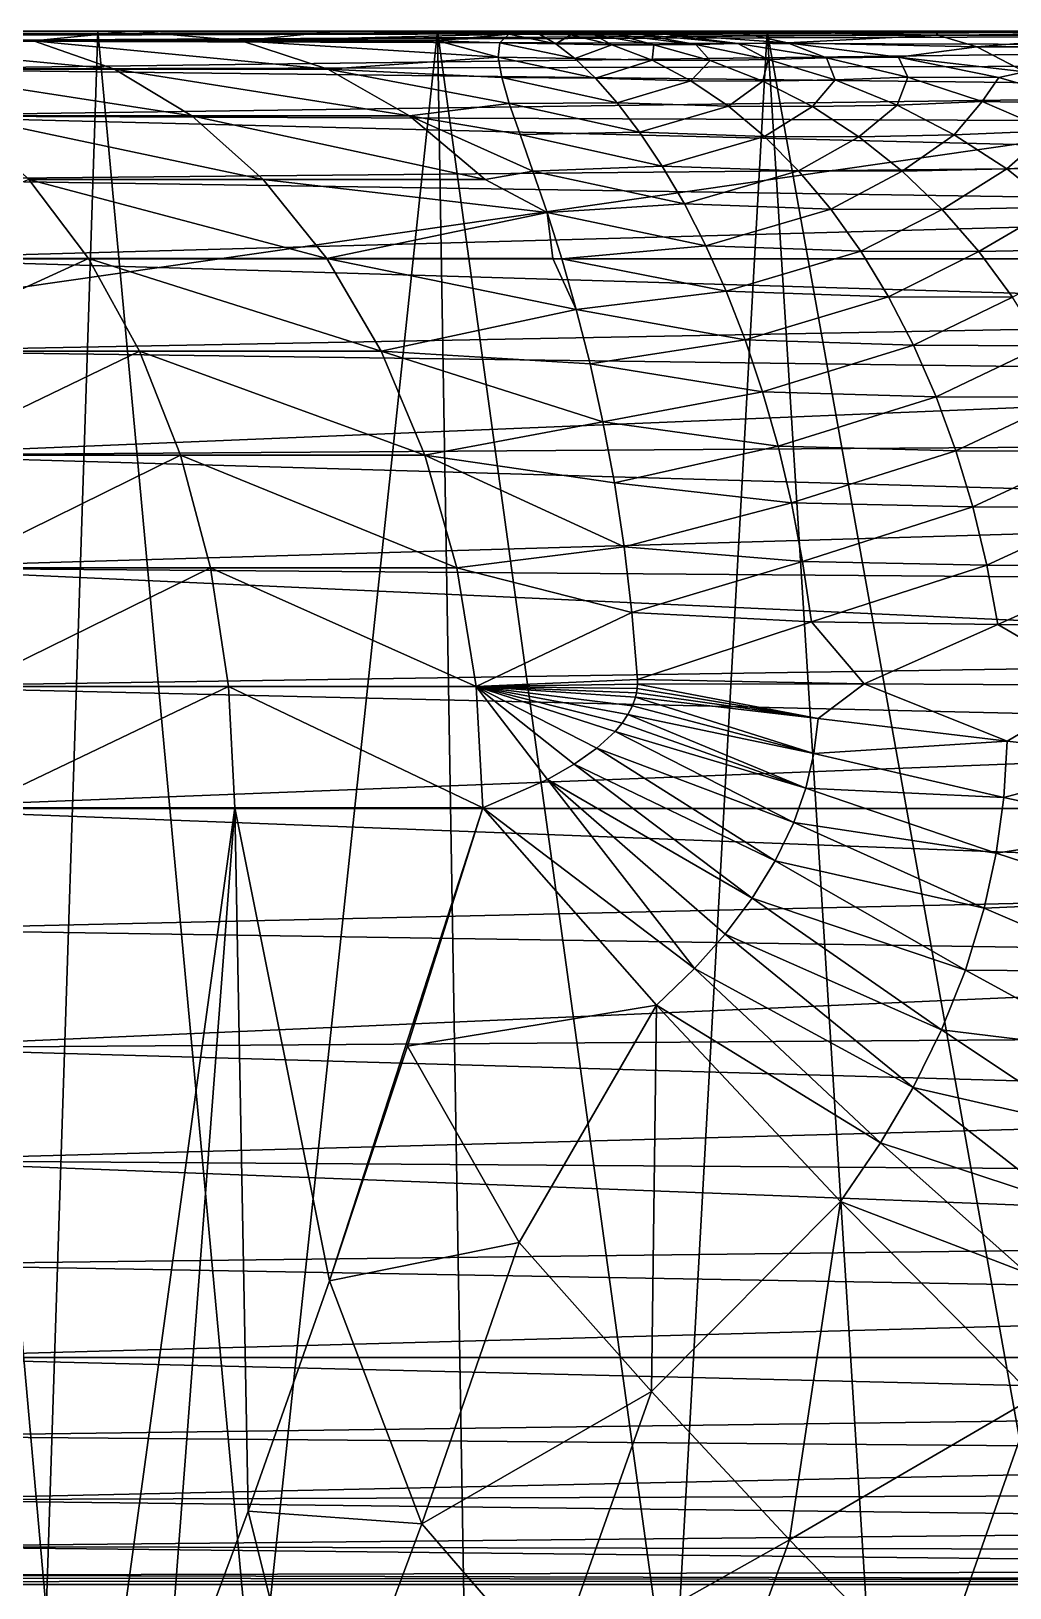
# Model space of a CAD drawing. Extents: x -53 to 3.8, y 0 to 88.2.
# Drawn here: x -15.678 to -13.158, y 66.241 to 70.249 of the extents above; entities that cross this region are included whole.
import ezdxf

# ---------------------------------------------------------------- set-up
doc = ezdxf.new("R2010")
doc.units = 0

msp = doc.modelspace()

# ---------------------------------------------------------------- linework, layer by layer
for points in [[(-38.9169, 66.249), (-11.119, 70.249), (-10.3189, 66.249)], [(-38.131, 70.249), (-11.119, 70.249), (-38.9169, 66.249)], [(-38.131, 70.249), (-11.4898, 70.249, 2), (-11.119, 70.249)], [(-37.7665, 70.249, 2), (-11.4898, 70.249, 2), (-38.131, 70.249)], [(-11.4898, 70.249, 2), (-37.7874, 70.2393, 2.19622), (-27.4602, 70.2244, 2.31287)], [(-11.4898, 70.249, 2), (-37.7665, 70.249, 2), (-37.7874, 70.2393, 2.19622)], [(-27.4602, 70.2244, 2.31287), (-21.7785, 70.2244, 2.31287), (-11.4898, 70.249, 2)], [(-21.7785, 70.2244, 2.31287), (-16.0969, 70.2244, 2.31287), (-11.4898, 70.249, 2)], [(-15.4183, 70.249, 20.869), (-20.1749, 70.249, 19.3345), (-15.9808, 70.249, 21.4223)], [(-19.2089, 70.249, 19.0864), (-20.1749, 70.249, 19.3345), (-15.4183, 70.249, 20.869)], [(-14.8912, 70.249, 20.2818), (-19.2089, 70.249, 19.0864), (-15.4183, 70.249, 20.869)], [(-18.2567, 70.249, 18.7902), (-19.2089, 70.249, 19.0864), (-14.8912, 70.249, 20.2818)], [(-14.4016, 70.249, 19.6631), (-18.2567, 70.249, 18.7902), (-14.8912, 70.249, 20.2818)], [(-17.3205, 70.249, 18.4464), (-18.2567, 70.249, 18.7902), (-14.4016, 70.249, 19.6631)], [(-13.8719, 70.249, 19.3738), (-17.3205, 70.249, 18.4464), (-14.4016, 70.249, 19.6631)], [(-16.4028, 70.249, 18.056), (-17.3205, 70.249, 18.4464), (-13.8719, 70.249, 19.3738)], [(-13.3504, 70.249, 19.07), (-16.4028, 70.249, 18.056), (-13.8719, 70.249, 19.3738)], [(-12.8374, 70.249, 18.7519), (-16.4028, 70.249, 18.056), (-13.3504, 70.249, 19.07)], [(-15.5058, 70.249, 17.62), (-16.4028, 70.249, 18.056), (-12.8374, 70.249, 18.7519)], [(-15.6491, 65.8584, 18.5642), (-16.4028, 70.249, 18.056), (-15.5058, 70.249, 17.62)], [(-16.2081, 65.8584, 18.837), (-16.4028, 70.249, 18.056), (-15.6491, 65.8584, 18.5642)], [(-15.6719, 70.2244, 21.5619), (-15.9808, 70.249, 21.4223), (-16.2378, 70.2244, 22.0655)], [(-11.4898, 70.249, 2), (-16.0969, 70.2244, 2.31287), (-11.4683, 70.2393, 2.19623)], [(-11.4683, 70.2393, 2.19623), (-16.0969, 70.2244, 2.31287), (-11.4428, 70.2104, 2.39048)], [(-15.6719, 70.2244, 21.5619), (-15.4183, 70.249, 20.869), (-15.9808, 70.249, 21.4223)], [(-15.1361, 70.2244, 21.0261), (-15.4183, 70.249, 20.869), (-15.6719, 70.2244, 21.5619)], [(-15.6491, 65.8584, 18.5642), (-15.5058, 70.249, 17.62), (-15.099, 65.8584, 18.2741)], [(-12.3335, 70.249, 18.4198), (-15.5058, 70.249, 17.62), (-12.8374, 70.249, 18.7519)], [(-14.6319, 70.249, 17.1395), (-15.5058, 70.249, 17.62), (-12.3335, 70.249, 18.4198)], [(-15.099, 65.8584, 18.2741), (-15.5058, 70.249, 17.62), (-14.6319, 70.249, 17.1395)], [(-15.1361, 70.2244, 21.0261), (-14.8912, 70.249, 20.2818), (-15.4183, 70.249, 20.869)], [(-15.1361, 70.2244, 21.0261), (-14.4478, 70.2415, 20.0087), (-14.8912, 70.249, 20.2818)], [(-14.6308, 70.2244, 20.4582), (-14.4478, 70.2415, 20.0087), (-15.1361, 70.2244, 21.0261)], [(-15.099, 65.8584, 18.2741), (-14.6319, 70.249, 17.1395), (-14.5581, 65.8584, 17.9671)], [(-14.8912, 70.249, 20.2818), (-14.4279, 70.2471, 19.8414), (-14.4016, 70.249, 19.6631)], [(-14.4478, 70.2415, 20.0087), (-14.4279, 70.2471, 19.8414), (-14.8912, 70.249, 20.2818)], [(-11.8389, 70.249, 18.0738), (-14.6319, 70.249, 17.1395), (-12.3335, 70.249, 18.4198)], [(-11.3541, 70.249, 17.7144), (-14.6319, 70.249, 17.1395), (-11.8389, 70.249, 18.0738)], [(-13.7833, 70.249, 16.6157), (-14.6319, 70.249, 17.1395), (-11.3541, 70.249, 17.7144)], [(-14.6319, 70.249, 17.1395), (-13.7833, 70.249, 16.6157), (-14.027, 65.8584, 17.6435)], [(-14.5581, 65.8584, 17.9671), (-14.6319, 70.249, 17.1395), (-14.027, 65.8584, 17.6435)], [(-14.4478, 70.2415, 20.0087), (-14.6308, 70.2244, 20.4582), (-14.4708, 70.2191, 20.3141)], [(-14.4478, 70.2415, 20.0087), (-14.4708, 70.2191, 20.3141), (-14.3265, 70.2163, 20.1736)], [(-14.3864, 70.2468, 19.8058), (-14.4279, 70.2471, 19.8414), (-14.4478, 70.2415, 20.0087)], [(-14.3864, 70.2468, 19.8058), (-14.4478, 70.2415, 20.0087), (-14.368, 70.2401, 19.9406)], [(-14.368, 70.2401, 19.9406), (-14.4478, 70.2415, 20.0087), (-14.3265, 70.2163, 20.1736)], [(-14.4016, 70.249, 19.6631), (-14.4279, 70.2471, 19.8414), (-14.3864, 70.2468, 19.8058)], [(-14.4016, 70.249, 19.6631), (-14.3448, 70.2466, 19.7703), (-14.3137, 70.2466, 19.7436)], [(-14.4016, 70.249, 19.6631), (-14.3864, 70.2468, 19.8058), (-14.3448, 70.2466, 19.7703)], [(-14.4016, 70.249, 19.6631), (-14.2825, 70.2466, 19.717), (-14.2514, 70.2468, 19.6904)], [(-14.2825, 70.2466, 19.717), (-14.4016, 70.249, 19.6631), (-14.3137, 70.2466, 19.7436)], [(-14.2514, 70.2468, 19.6904), (-14.0481, 70.2415, 19.6687), (-14.4016, 70.249, 19.6631)], [(-14.4016, 70.249, 19.6631), (-14.0481, 70.2415, 19.6687), (-13.8719, 70.249, 19.3738)], [(-14.3864, 70.2468, 19.8058), (-14.368, 70.2401, 19.9406), (-14.3448, 70.2466, 19.7703)], [(-14.3448, 70.2466, 19.7703), (-14.368, 70.2401, 19.9406), (-14.2881, 70.2394, 19.8725)], [(-14.368, 70.2401, 19.9406), (-14.3265, 70.2163, 20.1736), (-14.2881, 70.2394, 19.8725)], [(-14.3448, 70.2466, 19.7703), (-14.2881, 70.2394, 19.8725), (-14.3137, 70.2466, 19.7436)], [(-14.2881, 70.2394, 19.8725), (-14.3265, 70.2163, 20.1736), (-14.1827, 70.214, 20.0517)], [(-14.3137, 70.2466, 19.7436), (-14.2881, 70.2394, 19.8725), (-14.2282, 70.2393, 19.8215)], [(-14.3137, 70.2466, 19.7436), (-14.2282, 70.2393, 19.8215), (-14.1682, 70.2397, 19.7705)], [(-14.3137, 70.2466, 19.7436), (-14.1682, 70.2397, 19.7705), (-14.2825, 70.2466, 19.717)], [(-14.2881, 70.2394, 19.8725), (-14.1827, 70.214, 20.0517), (-14.2282, 70.2393, 19.8215)], [(-14.2825, 70.2466, 19.717), (-14.1082, 70.2404, 19.7196), (-14.2514, 70.2468, 19.6904)], [(-14.2825, 70.2466, 19.717), (-14.1682, 70.2397, 19.7705), (-14.1082, 70.2404, 19.7196)], [(-14.2514, 70.2468, 19.6904), (-14.1082, 70.2404, 19.7196), (-14.0481, 70.2415, 19.6687)], [(-14.2282, 70.2393, 19.8215), (-14.0747, 70.2138, 19.9605), (-14.1682, 70.2397, 19.7705)], [(-14.2282, 70.2393, 19.8215), (-14.1827, 70.214, 20.0517), (-14.0747, 70.2138, 19.9605)], [(-14.1682, 70.2397, 19.7705), (-13.9665, 70.2149, 19.8694), (-14.1082, 70.2404, 19.7196)], [(-14.1682, 70.2397, 19.7705), (-14.0747, 70.2138, 19.9605), (-13.9665, 70.2149, 19.8694)], [(-14.1082, 70.2404, 19.7196), (-13.8582, 70.2173, 19.7785), (-14.0481, 70.2415, 19.6687)], [(-13.9665, 70.2149, 19.8694), (-13.8582, 70.2173, 19.7785), (-14.1082, 70.2404, 19.7196)], [(-14.0481, 70.2415, 19.6687), (-13.8229, 70.239, 19.5749), (-13.8719, 70.249, 19.3738)], [(-14.0481, 70.2415, 19.6687), (-13.8582, 70.2173, 19.7785), (-13.7307, 70.2191, 19.6895)], [(-13.8229, 70.239, 19.5749), (-14.0481, 70.2415, 19.6687), (-13.7307, 70.2191, 19.6895)], [(-14.027, 65.8584, 17.6435), (-13.7833, 70.249, 16.6157), (-13.5063, 65.8584, 17.3035)], [(-13.8719, 70.249, 19.3738), (-13.8229, 70.239, 19.5749), (-13.3439, 70.2389, 19.2988)], [(-13.3439, 70.2389, 19.2988), (-13.3504, 70.249, 19.07), (-13.8719, 70.249, 19.3738)], [(-13.8229, 70.239, 19.5749), (-13.7307, 70.2191, 19.6895), (-13.3439, 70.2389, 19.2988)], [(-10.8793, 70.249, 17.3418), (-13.7833, 70.249, 16.6157), (-11.3541, 70.249, 17.7144)], [(-10.4151, 70.249, 16.9561), (-13.7833, 70.249, 16.6157), (-10.8793, 70.249, 17.3418)], [(-12.962, 70.249, 16.0499), (-13.7833, 70.249, 16.6157), (-10.4151, 70.249, 16.9561)], [(-12.9963, 65.8584, 16.9476), (-13.7833, 70.249, 16.6157), (-12.962, 70.249, 16.0499)], [(-13.5063, 65.8584, 17.3035), (-13.7833, 70.249, 16.6157), (-12.9963, 65.8584, 16.9476)], [(-13.3439, 70.2389, 19.2988), (-13.7307, 70.2191, 19.6895), (-13.2429, 70.209, 19.4688)], [(-12.8718, 70.2389, 19.0106), (-13.3504, 70.249, 19.07), (-13.3439, 70.2389, 19.2988)], [(-12.8718, 70.2389, 19.0106), (-12.8374, 70.249, 18.7519), (-13.3504, 70.249, 19.07)], [(-13.2429, 70.209, 19.4688), (-12.8718, 70.2389, 19.0106), (-13.3439, 70.2389, 19.2988)], [(-12.7662, 70.2089, 19.1782), (-12.8718, 70.2389, 19.0106), (-13.2429, 70.209, 19.4688)], [(-15.4626, 70.1511, 21.784), (-16.2378, 70.2244, 22.0655), (-16.0416, 70.1511, 22.2993)], [(-15.4626, 70.1511, 21.784), (-15.6719, 70.2244, 21.5619), (-16.2378, 70.2244, 22.0655)], [(-16.0969, 70.2244, 2.31287), (-16.0969, 70.1511, 2.61803), (-11.4428, 70.2104, 2.39048)], [(-11.4428, 70.2104, 2.39048), (-16.0969, 70.1511, 2.61803), (-11.4144, 70.1625, 2.58089)], [(-14.9141, 70.1511, 21.2355), (-15.6719, 70.2244, 21.5619), (-15.4626, 70.1511, 21.784)], [(-14.9141, 70.1511, 21.2355), (-15.1361, 70.2244, 21.0261), (-15.6719, 70.2244, 21.5619)], [(-14.4754, 70.1817, 20.5864), (-14.6308, 70.2244, 20.4582), (-15.1361, 70.2244, 21.0261)], [(-14.9141, 70.1511, 21.2355), (-14.4754, 70.1817, 20.5864), (-15.1361, 70.2244, 21.0261)], [(-14.4708, 70.2191, 20.3141), (-14.6308, 70.2244, 20.4582), (-14.4754, 70.1817, 20.5864)], [(-14.4708, 70.2191, 20.3141), (-14.4754, 70.1817, 20.5864), (-14.2779, 70.1785, 20.3849)], [(-14.3265, 70.2163, 20.1736), (-14.4708, 70.2191, 20.3141), (-14.2779, 70.1785, 20.3849)], [(-14.3265, 70.2163, 20.1736), (-14.2779, 70.1785, 20.3849), (-14.1827, 70.214, 20.0517)], [(-14.1827, 70.214, 20.0517), (-14.2779, 70.1785, 20.3849), (-14.0793, 70.1741, 20.2168)], [(-14.1827, 70.214, 20.0517), (-14.0793, 70.1741, 20.2168), (-14.0747, 70.2138, 19.9605)], [(-14.0747, 70.2138, 19.9605), (-14.0793, 70.1741, 20.2168), (-13.9299, 70.1737, 20.0913)], [(-14.0747, 70.2138, 19.9605), (-13.9299, 70.1737, 20.0913), (-13.9665, 70.2149, 19.8694)], [(-13.9665, 70.2149, 19.8694), (-13.7801, 70.1758, 19.9663), (-13.8582, 70.2173, 19.7785)], [(-13.9665, 70.2149, 19.8694), (-13.9299, 70.1737, 20.0913), (-13.7801, 70.1758, 19.9663)], [(-13.6299, 70.1803, 19.8418), (-13.7307, 70.2191, 19.6895), (-13.8582, 70.2173, 19.7785)], [(-13.7801, 70.1758, 19.9663), (-13.6299, 70.1803, 19.8418), (-13.8582, 70.2173, 19.7785)], [(-13.4452, 70.1817, 19.7225), (-13.7307, 70.2191, 19.6895), (-13.6299, 70.1803, 19.8418)], [(-13.7307, 70.2191, 19.6895), (-13.4452, 70.1817, 19.7225), (-13.2429, 70.209, 19.4688)], [(-13.2429, 70.209, 19.4688), (-13.4452, 70.1817, 19.7225), (-13.1195, 70.1442, 19.6764)], [(-13.1195, 70.1442, 19.6764), (-12.7662, 70.2089, 19.1782), (-13.2429, 70.209, 19.4688)], [(-11.4144, 70.1625, 2.58089), (-16.0969, 70.1511, 2.61803), (-11.3839, 70.0962, 2.76571)], [(-16.0969, 70.1511, 2.61803), (-16.0969, 70.031, 2.90798), (-11.3839, 70.0962, 2.76571)], [(-15.2637, 70.031, 21.995), (-16.0416, 70.1511, 22.2993), (-15.8553, 70.031, 22.5214)], [(-15.2637, 70.031, 21.995), (-15.4626, 70.1511, 21.784), (-16.0416, 70.1511, 22.2993)], [(-14.7032, 70.031, 21.4345), (-15.4626, 70.1511, 21.784), (-15.2637, 70.031, 21.995)], [(-14.7032, 70.031, 21.4345), (-14.9141, 70.1511, 21.2355), (-15.4626, 70.1511, 21.784)], [(-14.4663, 70.1296, 20.8325), (-14.4754, 70.1817, 20.5864), (-14.9141, 70.1511, 21.2355)], [(-14.4467, 70.063, 21.0558), (-14.4663, 70.1296, 20.8325), (-14.9141, 70.1511, 21.2355)], [(-14.7032, 70.031, 21.4345), (-14.4467, 70.063, 21.0558), (-14.9141, 70.1511, 21.2355)], [(-14.4754, 70.1817, 20.5864), (-14.4663, 70.1296, 20.8325), (-14.2248, 70.1275, 20.5783)], [(-14.2779, 70.1785, 20.3849), (-14.4754, 70.1817, 20.5864), (-14.2248, 70.1275, 20.5783)], [(-14.2779, 70.1785, 20.3849), (-14.2248, 70.1275, 20.5783), (-14.0793, 70.1741, 20.2168)], [(-14.0793, 70.1741, 20.2168), (-14.2248, 70.1275, 20.5783), (-13.9791, 70.121, 20.3701)], [(-14.0793, 70.1741, 20.2168), (-13.9791, 70.121, 20.3701), (-13.9299, 70.1737, 20.0913)], [(-13.9299, 70.1737, 20.0913), (-13.9791, 70.121, 20.3701), (-13.7939, 70.1204, 20.2151)], [(-13.9299, 70.1737, 20.0913), (-13.7939, 70.1204, 20.2151), (-13.7801, 70.1758, 19.9663)], [(-13.7801, 70.1758, 19.9663), (-13.7939, 70.1204, 20.2151), (-13.6079, 70.1234, 20.0611)], [(-13.7801, 70.1758, 19.9663), (-13.6079, 70.1234, 20.0611), (-13.6299, 70.1803, 19.8418)], [(-13.4211, 70.1302, 19.908), (-13.4452, 70.1817, 19.7225), (-13.6299, 70.1803, 19.8418)], [(-13.6079, 70.1234, 20.0611), (-13.4211, 70.1302, 19.908), (-13.6299, 70.1803, 19.8418)], [(-13.1869, 70.1296, 19.7646), (-13.4452, 70.1817, 19.7225), (-13.4211, 70.1302, 19.908)], [(-13.4452, 70.1817, 19.7225), (-13.1869, 70.1296, 19.7646), (-13.1195, 70.1442, 19.6764)], [(-14.4663, 70.1296, 20.8325), (-14.4467, 70.063, 21.0558), (-14.1689, 70.064, 20.756)], [(-14.2248, 70.1275, 20.5783), (-14.4663, 70.1296, 20.8325), (-14.1689, 70.064, 20.756)], [(-14.2248, 70.1275, 20.5783), (-14.1689, 70.064, 20.756), (-13.9791, 70.121, 20.3701)], [(-13.9791, 70.121, 20.3701), (-14.1689, 70.064, 20.756), (-13.8825, 70.0554, 20.5128)], [(-13.9791, 70.121, 20.3701), (-13.8825, 70.0554, 20.5128), (-13.7939, 70.1204, 20.2151)], [(-13.7939, 70.1204, 20.2151), (-13.8825, 70.0554, 20.5128), (-13.6662, 70.0546, 20.3323)], [(-13.7939, 70.1204, 20.2151), (-13.6662, 70.0546, 20.3323), (-13.6079, 70.1234, 20.0611)], [(-13.6079, 70.1234, 20.0611), (-13.6662, 70.0546, 20.3323), (-13.4485, 70.0586, 20.1534)], [(-13.6079, 70.1234, 20.0611), (-13.4485, 70.0586, 20.1534), (-13.4211, 70.1302, 19.908)], [(-13.4485, 70.0586, 20.1534), (-13.2295, 70.0674, 19.9761), (-13.4211, 70.1302, 19.908)], [(-13.2295, 70.0674, 19.9761), (-13.1869, 70.1296, 19.7646), (-13.4211, 70.1302, 19.908)], [(-12.953, 70.063, 19.8135), (-13.1869, 70.1296, 19.7646), (-13.2295, 70.0674, 19.9761)], [(-13.1869, 70.1296, 19.7646), (-12.953, 70.063, 19.8135), (-13.1195, 70.1442, 19.6764)], [(-11.3839, 70.0962, 2.76571), (-16.0969, 70.031, 2.90798), (-11.352, 70.0124, 2.9432)], [(-13.4485, 70.0586, 20.1534), (-13.3014, 69.982, 20.2426), (-13.2295, 70.0674, 19.9761)], [(-13.3014, 69.982, 20.2426), (-13.0543, 69.9927, 20.045), (-13.2295, 70.0674, 19.9761)], [(-13.0543, 69.9927, 20.045), (-12.953, 70.063, 19.8135), (-13.2295, 70.0674, 19.9761)], [(-16.0969, 70.031, 2.90798), (-16.0969, 69.867, 3.17557), (-11.3197, 69.9116, 3.11162)], [(-11.352, 70.0124, 2.9432), (-16.0969, 70.031, 2.90798), (-11.3197, 69.9116, 3.11162)], [(-15.0802, 69.867, 22.1897), (-15.8553, 70.031, 22.5214), (-15.6832, 69.867, 22.7264)], [(-15.0802, 69.867, 22.1897), (-15.2637, 70.031, 21.995), (-15.8553, 70.031, 22.5214)], [(-14.5086, 69.867, 21.6181), (-15.2637, 70.031, 21.995), (-15.0802, 69.867, 22.1897)], [(-14.5086, 69.867, 21.6181), (-14.7032, 70.031, 21.4345), (-15.2637, 70.031, 21.995)], [(-14.419, 69.9825, 21.2582), (-14.4467, 70.063, 21.0558), (-14.7032, 70.031, 21.4345)], [(-14.3857, 69.8886, 21.4415), (-14.419, 69.9825, 21.2582), (-14.7032, 70.031, 21.4345)], [(-14.5086, 69.867, 21.6181), (-14.3857, 69.8886, 21.4415), (-14.7032, 70.031, 21.4345)], [(-14.1689, 70.064, 20.756), (-14.4467, 70.063, 21.0558), (-14.1112, 69.9885, 20.9192)], [(-14.4467, 70.063, 21.0558), (-14.419, 69.9825, 21.2582), (-14.1112, 69.9885, 20.9192)], [(-14.1689, 70.064, 20.756), (-14.1112, 69.9885, 20.9192), (-13.8825, 70.0554, 20.5128)], [(-13.8825, 70.0554, 20.5128), (-14.1112, 69.9885, 20.9192), (-13.79, 69.9781, 20.6454)], [(-13.8825, 70.0554, 20.5128), (-13.79, 69.9781, 20.6454), (-13.6662, 70.0546, 20.3323)], [(-13.6662, 70.0546, 20.3323), (-13.79, 69.9781, 20.6454), (-13.5467, 69.9771, 20.4428)], [(-13.6662, 70.0546, 20.3323), (-13.5467, 69.9771, 20.4428), (-13.4485, 70.0586, 20.1534)], [(-13.4485, 70.0586, 20.1534), (-13.5467, 69.9771, 20.4428), (-13.3014, 69.982, 20.2426)], [(-14.1112, 69.9885, 20.9192), (-14.419, 69.9825, 21.2582), (-14.0531, 69.9016, 21.0687)], [(-14.1112, 69.9885, 20.9192), (-14.0531, 69.9016, 21.0687), (-13.79, 69.9781, 20.6454)], [(-13.3014, 69.982, 20.2426), (-13.1662, 69.8942, 20.3283), (-13.0543, 69.9927, 20.045)], [(-13.1662, 69.8942, 20.3283), (-12.8943, 69.9064, 20.1136), (-13.0543, 69.9927, 20.045)], [(-14.419, 69.9825, 21.2582), (-14.3857, 69.8886, 21.4415), (-14.0531, 69.9016, 21.0687)], [(-13.79, 69.9781, 20.6454), (-14.0531, 69.9016, 21.0687), (-13.7021, 69.8897, 20.7682)], [(-13.79, 69.9781, 20.6454), (-13.7021, 69.8897, 20.7682), (-13.5467, 69.9771, 20.4428)], [(-13.5467, 69.9771, 20.4428), (-13.7021, 69.8897, 20.7682), (-13.4355, 69.8886, 20.5466)], [(-13.5467, 69.9771, 20.4428), (-13.4355, 69.8886, 20.5466), (-13.3014, 69.982, 20.2426)], [(-13.3014, 69.982, 20.2426), (-13.4355, 69.8886, 20.5466), (-13.1662, 69.8942, 20.3283)], [(-11.3197, 69.9116, 3.11162), (-16.0969, 69.867, 3.17557), (-11.2876, 69.7946, 3.26925)], [(-13.1662, 69.8942, 20.3283), (-13.0422, 69.7959, 20.4099), (-12.8943, 69.9064, 20.1136)], [(-16.1738, 69.6632, 23.4184), (-15.5298, 69.6632, 22.9092), (-15.6832, 69.867, 22.7264)], [(-16.0969, 69.867, 3.17557), (-16.0969, 69.6627, 3.41469), (-11.2876, 69.7946, 3.26925)], [(-15.6832, 69.867, 22.7264), (-14.9165, 69.6632, 22.3634), (-15.0802, 69.867, 22.1897)], [(-15.5298, 69.6632, 22.9092), (-14.9165, 69.6632, 22.3634), (-15.6832, 69.867, 22.7264)], [(-15.0802, 69.867, 22.1897), (-14.3491, 69.7817, 21.6076), (-14.5086, 69.867, 21.6181)], [(-14.9165, 69.6632, 22.3634), (-14.3491, 69.7817, 21.6076), (-15.0802, 69.867, 22.1897)], [(-14.3491, 69.7817, 21.6076), (-14.3857, 69.8886, 21.4415), (-14.5086, 69.867, 21.6181)], [(-14.0531, 69.9016, 21.0687), (-14.3857, 69.8886, 21.4415), (-13.9958, 69.804, 21.2057)], [(-14.3857, 69.8886, 21.4415), (-14.3491, 69.7817, 21.6076), (-13.9958, 69.804, 21.2057)], [(-14.0531, 69.9016, 21.0687), (-13.9958, 69.804, 21.2057), (-13.7021, 69.8897, 20.7682)], [(-13.7021, 69.8897, 20.7682), (-13.9958, 69.804, 21.2057), (-13.6193, 69.791, 20.8817)], [(-13.7021, 69.8897, 20.7682), (-13.6193, 69.791, 20.8817), (-13.4355, 69.8886, 20.5466)], [(-13.4355, 69.8886, 20.5466), (-13.6193, 69.791, 20.8817), (-13.3325, 69.7898, 20.6436)], [(-13.4355, 69.8886, 20.5466), (-13.3325, 69.7898, 20.6436), (-13.1662, 69.8942, 20.3283)], [(-13.1662, 69.8942, 20.3283), (-13.3325, 69.7898, 20.6436), (-13.0422, 69.7959, 20.4099)], [(-11.2876, 69.7946, 3.26925), (-16.0969, 69.6627, 3.41469), (-11.2561, 69.6627, 3.41461)], [(-13.9958, 69.804, 21.2057), (-14.3491, 69.7817, 21.6076), (-13.9405, 69.6963, 21.331)], [(-13.9958, 69.804, 21.2057), (-13.9405, 69.6963, 21.331), (-13.6193, 69.791, 20.8817)], [(-13.6193, 69.791, 20.8817), (-13.9405, 69.6963, 21.331), (-13.542, 69.6826, 20.9863)], [(-13.6193, 69.791, 20.8817), (-13.542, 69.6826, 20.9863), (-13.3325, 69.7898, 20.6436)], [(-13.3325, 69.7898, 20.6436), (-13.542, 69.6826, 20.9863), (-13.2377, 69.6813, 20.7339)], [(-13.3325, 69.7898, 20.6436), (-13.2377, 69.6813, 20.7339), (-13.0422, 69.7959, 20.4099)], [(-13.0422, 69.7959, 20.4099), (-13.2377, 69.6813, 20.7339), (-12.929, 69.6877, 20.4869)], [(-14.335, 69.6632, 21.7819), (-14.3491, 69.7817, 21.6076), (-14.9165, 69.6632, 22.3634)], [(-14.3491, 69.7817, 21.6076), (-14.3116, 69.6626, 21.7579), (-13.9405, 69.6963, 21.331)], [(-14.3116, 69.6626, 21.7579), (-14.3491, 69.7817, 21.6076), (-14.335, 69.6632, 21.7819)], [(-13.9405, 69.6963, 21.331), (-14.3116, 69.6626, 21.7579), (-13.8882, 69.5792, 21.4447)], [(-13.9405, 69.6963, 21.331), (-13.8882, 69.5792, 21.4447), (-13.542, 69.6826, 20.9863)], [(-13.542, 69.6826, 20.9863), (-13.8882, 69.5792, 21.4447), (-13.4708, 69.5653, 21.0817)], [(-13.542, 69.6826, 20.9863), (-13.4708, 69.5653, 21.0817), (-13.2377, 69.6813, 20.7339)], [(-13.2377, 69.6813, 20.7339), (-13.4708, 69.5653, 21.0817), (-13.1512, 69.564, 20.8168)], [(-13.2377, 69.6813, 20.7339), (-13.1512, 69.564, 20.8168), (-12.929, 69.6877, 20.4869)], [(-16.052, 69.4246, 23.5818), (-15.5298, 69.6632, 22.9092), (-16.1738, 69.6632, 23.4184)], [(-16.0969, 69.6627, 3.41469), (-16.0969, 69.4246, 3.61803), (-11.2255, 69.5171, 3.54642)], [(-11.2561, 69.6627, 3.41461), (-16.0969, 69.6627, 3.41469), (-11.2255, 69.5171, 3.54642)], [(-15.3988, 69.4246, 23.0653), (-15.5298, 69.6632, 22.9092), (-16.052, 69.4246, 23.5818)], [(-14.7768, 69.4246, 22.5118), (-14.9165, 69.6632, 22.3634), (-15.5298, 69.6632, 22.9092)], [(-15.3988, 69.4246, 23.0653), (-14.7768, 69.4246, 22.5118), (-15.5298, 69.6632, 22.9092)], [(-14.9165, 69.6632, 22.3634), (-14.7768, 69.4246, 22.5118), (-14.2745, 69.5325, 21.8919)], [(-14.335, 69.6632, 21.7819), (-14.9165, 69.6632, 22.3634), (-14.2745, 69.5325, 21.8919)], [(-14.2745, 69.5325, 21.8919), (-14.3116, 69.6626, 21.7579), (-14.335, 69.6632, 21.7819)], [(-14.3116, 69.6626, 21.7579), (-14.2745, 69.5325, 21.8919), (-13.8882, 69.5792, 21.4447)], [(-13.8882, 69.5792, 21.4447), (-14.2745, 69.5325, 21.8919), (-13.8394, 69.4538, 21.5465)], [(-13.8882, 69.5792, 21.4447), (-13.8394, 69.4538, 21.5465), (-13.4708, 69.5653, 21.0817)], [(-13.4708, 69.5653, 21.0817), (-13.8394, 69.4538, 21.5465), (-13.406, 69.4401, 21.1677)], [(-13.4708, 69.5653, 21.0817), (-13.406, 69.4401, 21.1677), (-13.1512, 69.564, 20.8168)], [(-13.1512, 69.564, 20.8168), (-13.406, 69.4401, 21.1677), (-13.0735, 69.4388, 20.8921)], [(-11.2255, 69.5171, 3.54642), (-16.0969, 69.4246, 3.61803), (-11.1956, 69.3595, 3.66338)], [(-14.2745, 69.5325, 21.8919), (-14.7768, 69.4246, 22.5118), (-14.2388, 69.3923, 22.0098)], [(-14.2745, 69.5325, 21.8919), (-14.2388, 69.3923, 22.0098), (-13.8394, 69.4538, 21.5465)], [(-16.0969, 69.4246, 3.61803), (-16.0969, 69.157, 3.78201), (-11.1956, 69.3595, 3.66338)], [(-15.9539, 69.157, 23.7132), (-15.3988, 69.4246, 23.0653), (-16.052, 69.4246, 23.5818)], [(-15.9539, 69.157, 23.7132), (-15.2934, 69.157, 23.1909), (-15.3988, 69.4246, 23.0653)], [(-15.3988, 69.4246, 23.0653), (-14.6643, 69.157, 22.6311), (-14.7768, 69.4246, 22.5118)], [(-15.2934, 69.157, 23.1909), (-14.6643, 69.157, 22.6311), (-15.3988, 69.4246, 23.0653)], [(-14.7768, 69.4246, 22.5118), (-14.2056, 69.243, 22.1117), (-14.2388, 69.3923, 22.0098)], [(-14.6643, 69.157, 22.6311), (-14.2056, 69.243, 22.1117), (-14.7768, 69.4246, 22.5118)], [(-13.8394, 69.4538, 21.5465), (-14.2388, 69.3923, 22.0098), (-13.7948, 69.3206, 21.6365)], [(-13.8394, 69.4538, 21.5465), (-13.7948, 69.3206, 21.6365), (-13.406, 69.4401, 21.1677)], [(-13.406, 69.4401, 21.1677), (-13.7948, 69.3206, 21.6365), (-13.348, 69.3077, 21.244)], [(-13.406, 69.4401, 21.1677), (-13.348, 69.3077, 21.244), (-13.0735, 69.4388, 20.8921)], [(-13.0735, 69.4388, 20.8921), (-13.348, 69.3077, 21.244), (-13.0045, 69.3064, 20.9594)], [(-14.2388, 69.3923, 22.0098), (-14.2056, 69.243, 22.1117), (-13.7948, 69.3206, 21.6365)], [(-11.1956, 69.3595, 3.66338), (-16.0969, 69.157, 3.78201), (-11.1668, 69.191, 3.76426)], [(-13.7948, 69.3206, 21.6365), (-14.2056, 69.243, 22.1117), (-13.755, 69.1806, 21.7148)], [(-13.7948, 69.3206, 21.6365), (-13.755, 69.1806, 21.7148), (-13.348, 69.3077, 21.244)], [(-13.348, 69.3077, 21.244), (-13.755, 69.1806, 21.7148), (-13.2971, 69.1687, 21.3107)], [(-13.348, 69.3077, 21.244), (-13.2971, 69.1687, 21.3107), (-13.0045, 69.3064, 20.9594)], [(-13.0045, 69.3064, 20.9594), (-13.2971, 69.1687, 21.3107), (-12.9443, 69.1675, 21.0185)], [(-14.6643, 69.157, 22.6311), (-14.1761, 69.0857, 22.1979), (-14.2056, 69.243, 22.1117)], [(-14.2056, 69.243, 22.1117), (-14.1761, 69.0857, 22.1979), (-13.755, 69.1806, 21.7148)], [(-11.1668, 69.191, 3.76426), (-16.0969, 69.157, 3.78201), (-11.1387, 69.0134, 3.84813)], [(-16.0969, 69.157, 3.78201), (-16.0969, 68.867, 3.90211), (-11.1387, 69.0134, 3.84813)], [(-15.882, 68.867, 23.8094), (-15.2934, 69.157, 23.1909), (-15.9539, 69.157, 23.7132)], [(-15.2162, 68.867, 23.2829), (-15.2934, 69.157, 23.1909), (-15.882, 68.867, 23.8094)], [(-14.582, 68.867, 22.7186), (-14.6643, 69.157, 22.6311), (-15.2934, 69.157, 23.1909)], [(-14.582, 68.867, 22.7186), (-15.2934, 69.157, 23.1909), (-15.2162, 68.867, 23.2829)], [(-14.1512, 68.9215, 22.2683), (-14.1761, 69.0857, 22.1979), (-14.6643, 69.157, 22.6311)], [(-14.582, 68.867, 22.7186), (-14.1512, 68.9215, 22.2683), (-14.6643, 69.157, 22.6311)], [(-13.755, 69.1806, 21.7148), (-14.1761, 69.0857, 22.1979), (-13.7204, 69.0344, 21.7813)], [(-13.755, 69.1806, 21.7148), (-13.7204, 69.0344, 21.7813), (-13.2971, 69.1687, 21.3107)], [(-13.2971, 69.1687, 21.3107), (-13.7204, 69.0344, 21.7813), (-13.2534, 69.0239, 21.3676)], [(-13.2971, 69.1687, 21.3107), (-13.2534, 69.0239, 21.3676), (-12.9443, 69.1675, 21.0185)], [(-12.9443, 69.1675, 21.0185), (-13.2534, 69.0239, 21.3676), (-12.893, 69.0229, 21.0691)], [(-14.1761, 69.0857, 22.1979), (-14.1512, 68.9215, 22.2683), (-13.7204, 69.0344, 21.7813)], [(-13.7204, 69.0344, 21.7813), (-14.1512, 68.9215, 22.2683), (-13.6916, 68.883, 21.8359)], [(-13.7204, 69.0344, 21.7813), (-13.6916, 68.883, 21.8359), (-13.2534, 69.0239, 21.3676)], [(-13.2534, 69.0239, 21.3676), (-13.6916, 68.883, 21.8359), (-13.2174, 68.8742, 21.4144)], [(-13.2534, 69.0239, 21.3676), (-13.2174, 68.8742, 21.4144), (-12.893, 69.0229, 21.0691)], [(-12.893, 69.0229, 21.0691), (-13.2174, 68.8742, 21.4144), (-12.8509, 68.8734, 21.1108)], [(-11.1387, 69.0134, 3.84813), (-16.0969, 68.867, 3.90211), (-11.111, 68.8285, 3.9142)], [(-14.1313, 68.752, 22.3227), (-14.1512, 68.9215, 22.2683), (-14.582, 68.867, 22.7186)], [(-14.1512, 68.9215, 22.2683), (-14.1313, 68.752, 22.3227), (-13.6916, 68.883, 21.8359)], [(-16.0969, 68.867, 3.90211), (-16.0969, 68.5619, 3.97538), (-11.0833, 68.638, 3.96157)], [(-11.111, 68.8285, 3.9142), (-16.0969, 68.867, 3.90211), (-11.0833, 68.638, 3.96157)], [(-15.8381, 68.5619, 23.8681), (-15.2162, 68.867, 23.2829), (-15.882, 68.867, 23.8094)], [(-15.8381, 68.5619, 23.8681), (-15.1691, 68.5619, 23.339), (-15.2162, 68.867, 23.2829)], [(-15.2162, 68.867, 23.2829), (-14.5319, 68.5619, 22.772), (-14.582, 68.867, 22.7186)], [(-15.1691, 68.5619, 23.339), (-14.5319, 68.5619, 22.772), (-15.2162, 68.867, 23.2829)], [(-14.5319, 68.5619, 22.772), (-14.1313, 68.752, 22.3227), (-14.582, 68.867, 22.7186)], [(-13.6916, 68.883, 21.8359), (-14.1313, 68.752, 22.3227), (-13.6689, 68.7277, 21.8785)], [(-13.6916, 68.883, 21.8359), (-13.6689, 68.7277, 21.8785), (-13.2174, 68.8742, 21.4144)], [(-13.2174, 68.8742, 21.4144), (-13.6689, 68.7277, 21.8785), (-13.1892, 68.7209, 21.4509)], [(-13.2174, 68.8742, 21.4144), (-13.1892, 68.7209, 21.4509), (-12.8509, 68.8734, 21.1108)], [(-12.8509, 68.8734, 21.1108), (-13.1892, 68.7209, 21.4509), (-12.818, 68.7202, 21.1435)], [(-14.117, 68.5794, 22.3608), (-14.1313, 68.752, 22.3227), (-14.5319, 68.5619, 22.772)], [(-14.1313, 68.752, 22.3227), (-14.117, 68.5794, 22.3608), (-13.6689, 68.7277, 21.8785)], [(-13.6689, 68.7277, 21.8785), (-14.117, 68.5794, 22.3608), (-13.5333, 68.5685, 21.7989)], [(-13.6689, 68.7277, 21.8785), (-13.5333, 68.5685, 21.7989), (-13.1892, 68.7209, 21.4509)], [(-13.1892, 68.7209, 21.4509), (-13.5333, 68.5685, 21.7989), (-12.9205, 68.5648, 21.2689)], [(-13.1892, 68.7209, 21.4509), (-12.9205, 68.5648, 21.2689), (-12.818, 68.7202, 21.1435)], [(-11.0833, 68.638, 3.96157), (-16.0969, 68.5619, 3.97538), (-11.0553, 68.4437, 3.98994)], [(-16.0969, 68.5619, 3.97538), (-16.0969, 68.2476, 4), (-11.0553, 68.4437, 3.98994)], [(-15.8381, 68.5619, 23.8681), (-15.8233, 68.249, 23.8877), (-15.1691, 68.5619, 23.339)], [(-15.8233, 68.249, 23.8877), (-15.1532, 68.249, 23.3579), (-15.1691, 68.5619, 23.339)], [(-15.1691, 68.5619, 23.339), (-14.5151, 68.249, 22.79), (-14.5319, 68.5619, 22.772)], [(-15.1532, 68.249, 23.3579), (-14.5151, 68.249, 22.79), (-15.1691, 68.5619, 23.339)], [(-14.1168, 68.568, 22.3632), (-14.117, 68.5794, 22.3608), (-14.5319, 68.5619, 22.772)], [(-14.5319, 68.5619, 22.772), (-14.1175, 68.5567, 22.3665), (-14.1168, 68.568, 22.3632)], [(-14.1192, 68.5455, 22.3707), (-14.1175, 68.5567, 22.3665), (-14.5319, 68.5619, 22.772)], [(-14.1218, 68.5342, 22.3757), (-14.1192, 68.5455, 22.3707), (-14.5319, 68.5619, 22.772)], [(-14.5319, 68.5619, 22.772), (-14.1297, 68.5118, 22.3882), (-14.1218, 68.5342, 22.3757)], [(-14.1412, 68.4895, 22.404), (-14.1297, 68.5118, 22.3882), (-14.5319, 68.5619, 22.772)], [(-14.1562, 68.4674, 22.4228), (-14.1412, 68.4895, 22.404), (-14.5319, 68.5619, 22.772)], [(-14.5319, 68.5619, 22.772), (-14.1746, 68.4456, 22.4446), (-14.1562, 68.4674, 22.4228)], [(-14.221, 68.4029, 22.4964), (-14.1746, 68.4456, 22.4446), (-14.5319, 68.5619, 22.772)], [(-14.2795, 68.3618, 22.5583), (-14.221, 68.4029, 22.4964), (-14.5319, 68.5619, 22.772)], [(-14.5319, 68.5619, 22.772), (-14.3488, 68.3224, 22.6288), (-14.2795, 68.3618, 22.5583)], [(-14.5151, 68.249, 22.79), (-14.3488, 68.3224, 22.6288), (-14.5319, 68.5619, 22.772)], [(-14.1218, 68.5342, 22.3757), (-13.6519, 68.4795, 21.9282), (-14.1192, 68.5455, 22.3707)], [(-14.1192, 68.5455, 22.3707), (-13.6519, 68.4795, 21.9282), (-14.1175, 68.5567, 22.3665)], [(-14.1175, 68.5567, 22.3665), (-13.6519, 68.4795, 21.9282), (-14.1168, 68.568, 22.3632)], [(-14.1168, 68.568, 22.3632), (-13.5333, 68.5685, 21.7989), (-14.117, 68.5794, 22.3608)], [(-13.6519, 68.4795, 21.9282), (-13.5333, 68.5685, 21.7989), (-14.1168, 68.568, 22.3632)], [(-13.1652, 68.4204, 21.5048), (-13.5333, 68.5685, 21.7989), (-13.6519, 68.4795, 21.9282)], [(-12.9205, 68.5648, 21.2689), (-13.5333, 68.5685, 21.7989), (-13.1652, 68.4204, 21.5048)], [(-12.7883, 68.3789, 21.201), (-12.9205, 68.5648, 21.2689), (-13.1652, 68.4204, 21.5048)], [(-14.1412, 68.4895, 22.404), (-13.6624, 68.3892, 21.9559), (-14.1297, 68.5118, 22.3882)], [(-14.1297, 68.5118, 22.3882), (-13.6624, 68.3892, 21.9559), (-14.1218, 68.5342, 22.3757)], [(-13.6624, 68.3892, 21.9559), (-13.6519, 68.4795, 21.9282), (-14.1218, 68.5342, 22.3757)], [(-14.1746, 68.4456, 22.4446), (-13.6834, 68.2997, 21.9914), (-14.1562, 68.4674, 22.4228)], [(-14.1562, 68.4674, 22.4228), (-13.6834, 68.2997, 21.9914), (-14.1412, 68.4895, 22.404)], [(-13.6834, 68.2997, 21.9914), (-13.6624, 68.3892, 21.9559), (-14.1412, 68.4895, 22.404)], [(-13.1652, 68.4204, 21.5048), (-13.6519, 68.4795, 21.9282), (-13.6624, 68.3892, 21.9559)], [(-11.0553, 68.4437, 3.98994), (-16.0969, 68.2476, 4), (-11.0265, 68.2476, 3.99932)], [(-14.221, 68.4029, 22.4964), (-13.7144, 68.2116, 22.0341), (-14.1746, 68.4456, 22.4446)], [(-13.7144, 68.2116, 22.0341), (-13.6834, 68.2997, 21.9914), (-14.1746, 68.4456, 22.4446)], [(-14.2795, 68.3618, 22.5583), (-13.7619, 68.1123, 22.0914), (-14.221, 68.4029, 22.4964)], [(-13.7619, 68.1123, 22.0914), (-13.7144, 68.2116, 22.0341), (-14.221, 68.4029, 22.4964)], [(-13.1735, 68.2757, 21.5407), (-13.6624, 68.3892, 21.9559), (-13.6834, 68.2997, 21.9914)], [(-13.1652, 68.4204, 21.5048), (-13.6624, 68.3892, 21.9559), (-13.1735, 68.2757, 21.5407)], [(-13.1735, 68.2757, 21.5407), (-12.7883, 68.3789, 21.201), (-13.1652, 68.4204, 21.5048)], [(-14.3488, 68.3224, 22.6288), (-13.8212, 68.0164, 22.1565), (-14.2795, 68.3618, 22.5583)], [(-13.8212, 68.0164, 22.1565), (-13.7619, 68.1123, 22.0914), (-14.2795, 68.3618, 22.5583)], [(-12.7948, 68.1933, 21.2431), (-12.7883, 68.3789, 21.201), (-13.1735, 68.2757, 21.5407)], [(-14.3488, 68.3224, 22.6288), (-14.5151, 68.249, 22.79), (-13.9704, 67.8355, 22.3055)], [(-13.8911, 67.9241, 22.2283), (-13.8212, 68.0164, 22.1565), (-14.3488, 68.3224, 22.6288)], [(-13.9704, 67.8355, 22.3055), (-13.8911, 67.9241, 22.2283), (-14.3488, 68.3224, 22.6288)], [(-13.1933, 68.1323, 21.584), (-13.6834, 68.2997, 21.9914), (-13.7144, 68.2116, 22.0341)], [(-13.1933, 68.1323, 21.584), (-13.1735, 68.2757, 21.5407), (-13.6834, 68.2997, 21.9914)], [(-13.1933, 68.1323, 21.584), (-12.7948, 68.1933, 21.2431), (-13.1735, 68.2757, 21.5407)], [(-16.0969, 68.2476, 4), (-16.0969, 67.9361, 3.97538), (-10.9967, 68.0515, 3.9897)], [(-11.0265, 68.2476, 3.99932), (-16.0969, 68.2476, 4), (-10.9967, 68.0515, 3.9897)], [(-15.8233, 68.249, 23.8877), (-15.5595, 65.2869, 23.6866), (-15.1532, 68.249, 23.3579)], [(-15.7923, 64.7293, 23.8646), (-15.5595, 65.2869, 23.6866), (-15.8233, 68.249, 23.8877)], [(-15.1532, 68.249, 23.3579), (-15.5595, 65.2869, 23.6866), (-15.3349, 65.8568, 23.5079)], [(-15.3349, 65.8568, 23.5079), (-15.1185, 66.4385, 23.3286), (-15.1532, 68.249, 23.3579)], [(-15.1532, 68.249, 23.3579), (-14.9098, 67.0314, 23.1491), (-14.5151, 68.249, 22.79)], [(-15.1185, 66.4385, 23.3286), (-14.9098, 67.0314, 23.1491), (-15.1532, 68.249, 23.3579)], [(-14.5151, 68.249, 22.79), (-14.9098, 67.0314, 23.1491), (-14.7088, 67.6351, 22.9694)], [(-14.7088, 67.6351, 22.9694), (-14.068, 67.7414, 22.3964), (-14.5151, 68.249, 22.79)], [(-14.5151, 68.249, 22.79), (-14.068, 67.7414, 22.3964), (-13.9704, 67.8355, 22.3055)], [(-13.2242, 67.9909, 21.6342), (-13.7144, 68.2116, 22.0341), (-13.7619, 68.1123, 22.0914)], [(-13.2242, 67.9909, 21.6342), (-13.1933, 68.1323, 21.584), (-13.7144, 68.2116, 22.0341)], [(-12.8135, 68.0092, 21.2928), (-12.7948, 68.1933, 21.2431), (-13.1933, 68.1323, 21.584)], [(-13.2727, 67.8316, 21.6998), (-13.7619, 68.1123, 22.0914), (-13.8212, 68.0164, 22.1565)], [(-13.2727, 67.8316, 21.6998), (-13.2242, 67.9909, 21.6342), (-13.7619, 68.1123, 22.0914)], [(-13.2242, 67.9909, 21.6342), (-12.8135, 68.0092, 21.2928), (-13.1933, 68.1323, 21.584)], [(-10.9967, 68.0515, 3.9897), (-16.0969, 67.9361, 3.97538), (-10.9654, 67.8573, 3.96107)], [(-13.3342, 67.6775, 21.7727), (-13.8212, 68.0164, 22.1565), (-13.8911, 67.9241, 22.2283)], [(-13.3342, 67.6775, 21.7727), (-13.2727, 67.8316, 21.6998), (-13.8212, 68.0164, 22.1565)], [(-13.2727, 67.8316, 21.6998), (-12.8439, 67.8278, 21.3492), (-13.2242, 67.9909, 21.6342)], [(-12.8439, 67.8278, 21.3492), (-12.8135, 68.0092, 21.2928), (-13.2242, 67.9909, 21.6342)], [(-16.0969, 67.9361, 3.97538), (-16.0969, 67.631, 3.90211), (-10.9654, 67.8573, 3.96107)], [(-13.4074, 67.5292, 21.8517), (-13.8911, 67.9241, 22.2283), (-13.9704, 67.8355, 22.3055)], [(-13.4074, 67.5292, 21.8517), (-13.3342, 67.6775, 21.7727), (-13.8911, 67.9241, 22.2283)], [(-10.9654, 67.8573, 3.96107), (-16.0969, 67.631, 3.90211), (-10.9322, 67.6669, 3.91343)], [(-13.9704, 67.8355, 22.3055), (-14.068, 67.7414, 22.3964), (-13.4909, 67.3866, 21.9357)], [(-13.4909, 67.3866, 21.9357), (-13.4074, 67.5292, 21.8517), (-13.9704, 67.8355, 22.3055)], [(-13.3342, 67.6775, 21.7727), (-12.8925, 67.6234, 21.4218), (-13.2727, 67.8316, 21.6998)], [(-12.8925, 67.6234, 21.4218), (-12.8439, 67.8278, 21.3492), (-13.2727, 67.8316, 21.6998)], [(-14.4216, 67.1296, 22.7251), (-14.068, 67.7414, 22.3964), (-14.7088, 67.6351, 22.9694)], [(-14.4216, 67.1296, 22.7251), (-14.0804, 66.7465, 22.4618), (-14.068, 67.7414, 22.3964)], [(-14.068, 67.7414, 22.3964), (-14.0804, 66.7465, 22.4618), (-13.5942, 67.2352, 22.0335)], [(-14.068, 67.7414, 22.3964), (-13.5942, 67.2352, 22.0335), (-13.4909, 67.3866, 21.9357)], [(-10.9322, 67.6669, 3.91343), (-16.0969, 67.631, 3.90211), (-10.897, 67.4823, 3.84705)], [(-13.4074, 67.5292, 21.8517), (-12.955, 67.4255, 21.5015), (-13.3342, 67.6775, 21.7727)], [(-12.955, 67.4255, 21.5015), (-12.8925, 67.6234, 21.4218), (-13.3342, 67.6775, 21.7727)], [(-16.0969, 67.631, 3.90211), (-16.0969, 67.341, 3.78201), (-10.897, 67.4823, 3.84705)], [(-14.9098, 67.0314, 23.1491), (-14.4216, 67.1296, 22.7251), (-14.7088, 67.6351, 22.9694)], [(-13.0299, 67.235, 21.5871), (-13.4074, 67.5292, 21.8517), (-13.4909, 67.3866, 21.9357)], [(-13.0299, 67.235, 21.5871), (-12.955, 67.4255, 21.5015), (-13.4074, 67.5292, 21.8517)], [(-10.897, 67.4823, 3.84705), (-16.0969, 67.341, 3.78201), (-10.8596, 67.3051, 3.76287)], [(-13.4909, 67.3866, 21.9357), (-13.5942, 67.2352, 22.0335), (-13.1156, 67.0519, 21.6775)], [(-13.1156, 67.0519, 21.6775), (-13.0299, 67.235, 21.5871), (-13.4909, 67.3866, 21.9357)], [(-16.0969, 67.341, 3.78201), (-16.0969, 67.0734, 3.61803), (-10.8204, 67.1369, 3.66188)], [(-10.8596, 67.3051, 3.76287), (-16.0969, 67.341, 3.78201), (-10.8204, 67.1369, 3.66188)], [(-14.0804, 66.7465, 22.4618), (-13.7254, 66.3644, 22.2156), (-13.5942, 67.2352, 22.0335)], [(-13.5942, 67.2352, 22.0335), (-13.7254, 66.3644, 22.2156), (-13.0948, 66.7318, 21.7024)], [(-13.5942, 67.2352, 22.0335), (-13.0948, 66.7318, 21.7024), (-13.1156, 67.0519, 21.6775)], [(-10.8204, 67.1369, 3.66188), (-16.0969, 67.0734, 3.61803), (-10.7794, 66.9794, 3.54508)], [(-14.672, 66.4059, 22.9584), (-14.4216, 67.1296, 22.7251), (-14.9098, 67.0314, 23.1491)], [(-14.0804, 66.7465, 22.4618), (-14.4216, 67.1296, 22.7251), (-14.672, 66.4059, 22.9584)], [(-16.0969, 67.0734, 3.61803), (-16.0969, 66.8341, 3.41349), (-10.7794, 66.9794, 3.54508)], [(-15.1185, 66.4385, 23.3286), (-14.672, 66.4059, 22.9584), (-14.9098, 67.0314, 23.1491)], [(-10.7794, 66.9794, 3.54508), (-16.0969, 66.8341, 3.41349), (-10.737, 66.8341, 3.41347)], [(-16.0969, 66.8341, 3.41349), (-16.0969, 66.631, 3.17557), (-10.6933, 66.7025, 3.26811)], [(-10.737, 66.8341, 3.41347), (-16.0969, 66.8341, 3.41349), (-10.6933, 66.7025, 3.26811)], [(-14.0804, 66.7465, 22.4618), (-14.672, 66.4059, 22.9584), (-14.3381, 66.0197, 22.7123)], [(-14.3381, 66.0197, 22.7123), (-13.7254, 66.3644, 22.2156), (-14.0804, 66.7465, 22.4618)], [(-10.6933, 66.7025, 3.26811), (-16.0969, 66.631, 3.17557), (-10.6491, 66.5859, 3.11053)], [(-13.7254, 66.3644, 22.2156), (-13.357, 65.9841, 21.9871), (-13.0948, 66.7318, 21.7024)], [(-13.0948, 66.7318, 21.7024), (-13.357, 65.9841, 21.9871), (-12.5713, 66.2325, 21.404)], [(-16.0969, 66.631, 3.17557), (-16.0969, 66.467, 2.90798), (-10.6491, 66.5859, 3.11053)], [(-10.6491, 66.5859, 3.11053), (-16.0969, 66.467, 2.90798), (-10.605, 66.4852, 2.94234)], [(-10.605, 66.4852, 2.94234), (-16.0969, 66.467, 2.90798), (-10.5619, 66.4013, 2.76513)], [(-10.5619, 66.4013, 2.76513), (-16.0969, 66.467, 2.90798), (-16.0969, 66.3469, 2.61803)], [(-15.3349, 65.8568, 23.5079), (-14.9341, 65.698, 23.1912), (-15.1185, 66.4385, 23.3286)], [(-14.9341, 65.698, 23.1912), (-14.672, 66.4059, 22.9584), (-15.1185, 66.4385, 23.3286)], [(-16.0969, 66.3469, 2.61803), (-10.5205, 66.3351, 2.58052), (-10.5619, 66.4013, 2.76513)], [(-14.3381, 66.0197, 22.7123), (-14.672, 66.4059, 22.9584), (-14.9341, 65.698, 23.1912)], [(-10.4817, 66.2875, 2.39022), (-10.5205, 66.3351, 2.58052), (-16.0969, 66.3469, 2.61803)], [(-16.0969, 66.2736, 2.31287), (-10.4817, 66.2875, 2.39022), (-16.0969, 66.3469, 2.61803)], [(-13.9911, 65.6346, 22.4832), (-13.7254, 66.3644, 22.2156), (-14.3381, 66.0197, 22.7123)], [(-13.9911, 65.6346, 22.4832), (-13.357, 65.9841, 21.9871), (-13.7254, 66.3644, 22.2156)], [(-38.8234, 66.249, 2), (-10.4463, 66.2587, 2.19609), (-21.7785, 66.2736, 2.31287)], [(-38.8234, 66.249, 2), (-10.4153, 66.249, 2), (-10.4463, 66.2587, 2.19609)], [(-21.7785, 66.2736, 2.31287), (-10.4463, 66.2587, 2.19609), (-16.0969, 66.2736, 2.31287)], [(-10.4463, 66.2587, 2.19609), (-10.4817, 66.2875, 2.39022), (-16.0969, 66.2736, 2.31287)], [(-10.3671, 66.249, 1), (-38.9169, 66.249), (-10.3189, 66.249)], [(-38.8702, 66.249, 1), (-38.9169, 66.249), (-10.3671, 66.249, 1)], [(-10.4153, 66.249, 2), (-38.8702, 66.249, 1), (-10.3671, 66.249, 1)], [(-38.8234, 66.249, 2), (-38.8702, 66.249, 1), (-10.4153, 66.249, 2)]]:
    msp.add_3dface(points)

doc.saveas('drawing.dxf')
